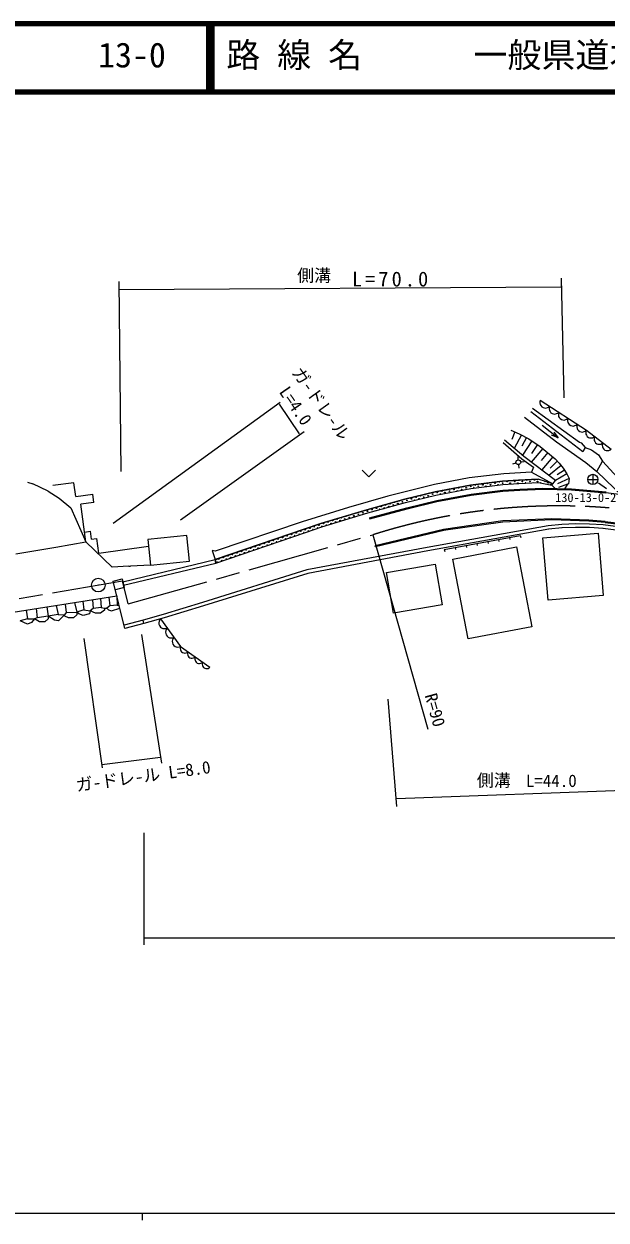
# Model space of a CAD drawing. Units: millimetres, scale not verified. Extents: x 40000 to 680000, y 20000 to 380000.
# Drawn here: x 150612 to 236250, y 204000 to 380000 of the extents above; entities that cross this region are included whole.
import ezdxf
from ezdxf.enums import TextEntityAlignment as Align

# ---------------------------------------------------------------- set-up
doc = ezdxf.new("R2010")
doc.units = ezdxf.units.MM
doc.header["$LTSCALE"] = 1000
doc.linetypes.add('CHAIN', pattern=[18.5, 12, -1.5, 3.5, -1.5])
for name, color, linetype, lineweight in [('M-BGD', 7, 'Continuous', 25), ('M-BMK', 2, 'CHAIN', 13), ('M-BMK-SRVR', 3, 'Continuous', 25), ('M-STR-HTXT', 7, 'Continuous', 13), ('M-TTL', 2, 'Continuous', 140), ('M-TTL-BAND', 7, 'Continuous', 25), ('M-TTL-LINE', 7, 'Continuous', 50), ('M-TTL-TXT', 7, 'Continuous', 13)]:
    doc.layers.add(name, color=color, linetype=linetype, lineweight=lineweight)
doc.styles.add('ＭＳ ゴシック', font='')
doc.styles.get('ＭＳ ゴシック').set_extended_font_data('MS Gothic')

# ---------------------------------------------------------------- blocks, each defined once
blk = doc.blocks.new('BUHIN1')
at = {"layer": 'M-BGD'}
blk.add_lwpolyline([(-884, -564), (-688, -725), (-472, -830), (-175, -914), (87, -896), (337, -830), (611, -655), (776, -456), (903, -226), (951, 79), (943, 316), (884, 564)], dxfattribs=at)
blk = doc.blocks.new('BUHIN2')
at = {"layer": 'M-BGD'}
blk.add_lwpolyline([(-516, -645), (-329, -715), (-141, -738), (101, -726), (292, -646), (462, -533), (622, -334), (694, -143), (731, 60), (689, 300), (623, 474), (516, 645)], dxfattribs=at)
blk = doc.blocks.new('BUHIN7')
at = {"layer": 'M-BGD'}
blk.add_lwpolyline([(-600, -812), (-369, -889), (-138, -909), (157, -883), (387, -776), (589, -630), (775, -379), (855, -143), (890, 108), (828, 398), (739, 609), (600, 812)], dxfattribs=at)
blk = doc.blocks.new('BUHIN8')
at = {"layer": 'M-BGD'}
blk.add_lwpolyline([(-627, -722), (-414, -812), (-198, -848), (83, -845), (308, -761), (509, -638), (704, -415), (797, -198), (848, 36), (811, 315), (743, 520), (627, 722)], dxfattribs=at)
blk = doc.blocks.new('BUHIN57')
at = {"layer": 'M-BGD'}
blk.add_lwpolyline([(-668, -1212), (586, -35), (-517, 1284)], dxfattribs=at)

msp = doc.modelspace()

# ---------------------------------------------------------------- linework, layer by layer
at = {"layer": 'M-BGD'}
for p, q in [((226576, 324621), (233349, 320218)), ((224248, 322128), (228946, 318525)), ((225161, 322955), (232841, 317085)), ((225444, 323455), (232333, 318440)), ((226829, 320953), (229179, 319088)), ((224173, 316363), (221286, 318744)), ((224173, 316363), (221286, 318744)), ((222251, 320228), (223443, 319710)), ((222251, 320228), (223443, 319710)), ((222847, 319969), (222364, 318860)), ((223803, 319519), (222752, 317535)), ((223443, 319710), (224882, 318948)), ((223443, 319710), (224882, 318948)), ((224522, 319138), (223845, 317859)), ((225305, 318672), (223933, 316561)), ((224882, 318948), (226576, 317847)), ((224882, 318948), (226576, 317847)), ((233349, 320218), (236990, 317424)), ((221118, 318405), (223856, 315997)), ((226943, 317536), (225253, 315539)), ((226152, 318122), (225300, 316811)), ((226576, 317847), (228777, 315985)), ((226576, 317847), (228777, 315985)), ((227676, 316916), (226682, 315740)), ((228946, 318525), (233264, 315477)), ((232333, 318440), (232587, 318355)), ((232587, 318355), (233180, 317678)), ((233180, 317678), (232841, 317085)), ((233180, 317678), (234111, 317339)), ((234111, 317339), (235127, 316577)), ((222982, 315384), (222507, 315228)), ((223324, 315875), (223304, 316375)), ((223364, 315126), (223398, 314627)), ((223711, 315546), (224207, 315607)), ((223856, 315997), (225574, 314767)), ((228792, 312842), (224173, 316363)), ((228792, 312842), (224173, 316363)), ((228410, 316295), (226784, 314373)), ((229073, 315688), (228031, 314646)), ((228777, 315985), (229370, 315392)), ((228777, 315985), (229370, 315392)), ((229370, 315392), (229962, 314630)), ((229370, 315392), (229962, 314630)), ((233264, 315477), (234873, 314122)), ((234873, 314122), (235720, 315646)), ((235127, 316577), (235720, 315646)), ((235720, 315646), (241562, 309296)), ((221193, 313793), (216095, 313200)), ((225276, 314062), (221193, 313793)), ((225574, 314767), (225276, 314062)), ((225276, 314062), (228406, 312321)), ((229666, 315011), (227824, 313580)), ((230470, 313783), (228792, 312842)), ((230147, 314321), (229068, 313673)), ((229962, 314630), (230470, 313783)), ((229962, 314630), (230470, 313783)), ((230470, 313783), (230809, 313106)), ((234873, 314122), (239953, 309296)), ((151138, 312598), (151900, 312344)), ((154186, 311243), (151900, 312344)), ((157961, 312496), (154842, 312071)), ((158238, 310467), (157961, 312496)), ((210993, 312231), (204139, 310532)), ((216095, 313200), (210993, 312231)), ((216285, 312138), (211113, 311139)), ((211134, 311143), (216285, 312138)), ((211229, 310652), (216362, 311643)), ((211229, 310652), (216362, 311643)), ((221019, 312707), (216285, 312138)), ((216285, 312138), (220998, 312704)), ((216362, 311643), (221057, 312208)), ((216362, 311643), (221057, 312208)), ((221019, 312707), (223375, 312886)), ((223375, 312886), (221019, 312707)), ((221057, 312208), (223404, 312387)), ((221057, 312208), (223404, 312387)), ((221067, 311380), (223575, 311557)), ((223375, 312886), (226268, 313002)), ((226268, 313002), (223375, 312886)), ((223404, 312387), (226288, 312503)), ((223404, 312387), (226288, 312503)), ((223580, 311557), (226947, 311674)), ((223585, 311407), (226952, 311524)), ((228406, 312321), (226268, 313002)), ((228406, 312321), (226268, 313002)), ((226288, 312503), (228270, 312146)), ((226288, 312503), (228270, 312146)), ((226952, 311524), (231143, 311425)), ((226956, 311674), (231152, 311575)), ((228270, 312146), (228406, 312321)), ((228270, 312146), (228406, 312321)), ((228270, 312146), (228765, 311632)), ((228406, 312321), (228792, 312842)), ((230809, 313106), (229116, 312341)), ((230555, 312259), (229276, 311809)), ((230555, 312259), (230115, 311600)), ((230724, 312344), (230555, 312259)), ((230809, 313106), (230724, 312344)), ((231152, 311575), (236248, 311146)), ((236310, 311613), (235124, 312417)), ((154186, 311243), (155794, 310227)), ((155794, 310227), (157488, 308788)), ((158238, 310467), (160734, 310808)), ((160900, 309588), (160734, 310808)), ((204139, 310532), (198346, 308842)), ((206625, 310071), (201062, 308523)), ((201073, 308526), (206625, 310071)), ((206625, 310071), (211113, 311139)), ((211113, 311139), (206625, 310071)), ((206750, 309587), (211229, 310652)), ((206750, 309587), (211229, 310652)), ((206957, 308796), (211332, 309865)), ((211332, 309865), (216397, 310804)), ((211363, 309718), (216424, 310656)), ((216406, 310805), (221067, 311380)), ((216424, 310656), (221082, 311230)), ((221082, 311230), (223585, 311407)), ((231143, 311425), (236235, 310996)), ((239788, 310573), (236235, 310996)), ((157488, 308788), (159733, 303772)), ((160900, 309588), (158976, 309325)), ((159733, 303772), (158976, 309325)), ((198346, 308842), (191533, 306722)), ((194282, 306476), (201062, 308523)), ((201062, 308523), (194282, 306476)), ((194436, 306000), (201207, 308045)), ((194436, 306000), (201207, 308045)), ((201207, 308045), (206750, 309587)), ((201207, 308045), (206750, 309587)), ((201443, 307306), (206954, 308795)), ((201482, 307161), (206993, 308650)), ((206993, 308650), (211363, 309718)), ((191533, 306722), (178761, 302423)), ((191862, 305638), (194282, 306476)), ((194282, 306476), (191862, 305638)), ((201443, 307306), (201482, 307161)), ((221042, 306861), (212333, 305632)), ((221063, 306713), (212354, 305483)), ((228275, 307184), (221042, 306861)), ((228282, 307034), (221049, 306712)), ((229738, 306357), (227729, 306162)), ((233718, 306839), (228269, 307034)), ((233724, 306989), (228275, 307184)), ((231787, 306444), (229738, 306357)), ((233820, 306401), (231787, 306444)), ((236118, 306644), (233712, 306840)), ((236131, 306793), (233724, 306989)), ((235830, 306284), (233820, 306401)), ((240208, 305724), (235830, 306284)), ((236113, 306644), (240310, 306138)), ((236131, 306793), (240328, 306287)), ((159534, 305238), (160404, 305356)), ((160562, 304200), (160404, 305356)), ((174569, 304735), (168859, 304159)), ((174951, 300945), (174569, 304735)), ((178686, 301152), (191862, 305638)), ((191862, 305638), (178726, 301185)), ((178847, 300679), (192026, 305165)), ((178847, 300679), (192026, 305165)), ((192026, 305165), (194436, 306000)), ((192026, 305165), (194436, 306000)), ((212333, 305632), (202294, 303229)), ((212368, 305486), (202329, 303083)), ((227729, 306162), (209944, 302967)), ((227821, 305650), (210036, 302456)), ((212453, 302688), (223637, 304741)), ((223637, 304741), (223691, 304446)), ((226963, 304382), (235068, 305056)), ((229788, 305839), (227779, 305644)), ((231809, 305925), (229760, 305837)), ((233809, 305881), (231776, 305924)), ((235800, 305765), (233790, 305882)), ((235068, 305056), (235830, 295902)), ((240142, 305208), (235764, 305769)), ((149444, 302015), (155286, 303031)), ((155286, 303031), (159733, 303772)), ((159733, 303772), (163584, 300067)), ((160562, 304200), (161298, 304301)), ((161655, 302152), (161361, 304309)), ((161655, 302152), (168961, 303148)), ((168859, 304159), (169242, 300369)), ((209944, 302967), (192227, 299665)), ((202329, 303083), (202294, 303229)), ((213713, 301269), (223077, 303052)), ((214051, 302981), (214105, 302686)), ((215649, 303274), (215703, 302979)), ((217246, 303568), (217300, 303272)), ((218844, 303861), (218898, 303566)), ((220442, 304154), (220496, 303859)), ((222039, 304447), (222093, 304152)), ((223077, 303052), (225312, 291307)), ((227725, 295227), (226963, 304382)), ((165160, 297927), (178726, 301185)), ((178761, 302423), (178295, 302518)), ((178295, 302518), (178726, 301185)), ((178847, 300679), (178726, 301185)), ((178726, 301185), (178847, 300679)), ((210039, 302456), (192353, 299159)), ((212453, 302688), (212508, 302393)), ((215949, 289525), (213713, 301269)), ((166039, 300237), (163584, 300067)), ((165284, 297422), (178847, 300679)), ((166039, 300237), (166293, 300237)), ((169242, 300369), (166293, 300237)), ((169242, 300369), (174951, 300945)), ((192227, 299665), (176860, 294854)), ((203956, 299302), (211122, 300520)), ((204977, 293288), (203956, 299302)), ((211122, 300520), (212144, 294506)), ((163744, 298031), (165055, 298353)), ((165457, 291050), (163744, 298031)), ((165055, 298353), (165371, 297066)), ((165964, 294650), (165133, 298035)), ((192353, 299159), (177014, 294357)), ((165371, 297066), (164060, 296744)), ((164261, 295834), (164346, 294479)), ((235830, 295902), (227725, 295227)), ((152434, 293981), (152577, 292617)), ((153972, 294222), (154186, 292871)), ((155348, 294437), (155625, 293125)), ((156661, 294643), (156810, 293379)), ((158051, 294861), (158419, 293463)), ((159288, 295054), (159435, 293802)), ((160790, 293971), (160366, 293633)), ((160708, 295277), (160790, 293971)), ((161975, 294141), (160790, 293971)), ((161892, 295462), (161975, 294141)), ((161975, 294141), (162483, 294056)), ((162483, 294056), (162822, 294056)), ((162483, 294056), (162483, 293717)), ((163245, 294395), (162822, 294056)), ((162822, 294056), (163076, 293802)), ((163078, 295648), (163245, 294395)), ((164346, 294479), (163245, 294395)), ((163499, 293633), (164730, 294011)), ((164346, 294479), (164629, 294422)), ((176860, 294854), (171108, 293110)), ((177014, 294357), (171254, 292611)), ((212144, 294506), (204977, 293288)), ((151138, 292447), (150037, 292193)), ((151138, 291685), (150037, 292193)), ((150933, 293745), (151138, 292447)), ((151138, 292447), (152154, 292447)), ((152154, 292447), (151730, 291939)), ((152577, 292617), (152154, 292447)), ((152916, 292024), (152154, 292447)), ((154186, 292871), (152577, 292617)), ((154186, 292447), (153678, 292024)), ((155625, 293125), (154186, 292871)), ((155117, 292278), (154186, 292871)), ((154186, 292871), (154186, 292447)), ((155710, 292193), (155117, 292278)), ((155625, 293125), (156556, 293040)), ((156556, 293040), (155710, 292193)), ((156810, 293379), (156556, 293040)), ((156641, 292871), (156556, 293040)), ((157149, 292617), (156641, 292871)), ((156810, 293379), (158419, 293463)), ((157911, 292617), (157149, 292617)), ((158419, 293040), (157911, 292617)), ((159435, 293802), (158419, 293463)), ((158673, 293209), (158419, 293463)), ((158419, 293463), (158419, 293040)), ((159350, 292955), (158673, 293209)), ((160282, 293209), (159350, 292955)), ((159435, 293802), (160366, 293633)), ((160366, 293633), (160282, 293209)), ((161128, 293294), (160366, 293633)), ((161890, 293294), (161128, 293294)), ((162483, 293717), (161890, 293294)), ((163076, 293802), (163499, 293633)), ((168133, 292268), (165337, 291535)), ((171108, 293110), (168133, 292268)), ((168275, 291767), (168133, 292268)), ((171254, 292611), (168275, 291767)), ((170699, 292453), (173659, 288383)), ((151730, 291939), (151138, 291685)), ((153678, 292024), (152916, 292024)), ((168260, 291784), (165457, 291050)), ((225312, 291307), (215949, 289525)), ((173659, 288383), (177977, 285335))]:
    msp.add_line(p, q, dxfattribs=at)
for points in [[(228574, 319934), (229179, 319088), (228219, 319486)], [(63198, 278901), (113461, 287875), (164261, 295834)]]:
    msp.add_lwpolyline(points, dxfattribs=at)
for centre, radius in [((223338, 315500), 350), ((213877, 311498), 50), ((214547, 311725), 50), ((214995, 311504), 50), ((215665, 311731), 50), ((216334, 311958), 50), ((217452, 311964), 50), ((218122, 312191), 50), ((218570, 311970), 50), ((219240, 312197), 50), ((219910, 312424), 50), ((220358, 312202), 50), ((221028, 312429), 50), ((221697, 312656), 50), ((222146, 312435), 50), ((222815, 312662), 50), ((223264, 312441), 50), ((223934, 312668), 50), ((225052, 312673), 50), ((225721, 312900), 50), ((226170, 312679), 50), ((227736, 312463), 50), ((228184, 312242), 50), ((206953, 309898), 50), ((207623, 310125), 50), ((208293, 310352), 50), ((208741, 310131), 50), ((209411, 310358), 50), ((210080, 310585), 50), ((210750, 310812), 50), ((211420, 311039), 50), ((212089, 311266), 50), ((212538, 311044), 50), ((213207, 311271), 50), ((200478, 308076), 50), ((201148, 308303), 50), ((201817, 308530), 50), ((202487, 308757), 50), ((203157, 308984), 50), ((203826, 309211), 50), ((204275, 308990), 50), ((204944, 309217), 50), ((205614, 309444), 50), ((206284, 309671), 50), ((194003, 306254), 50), ((194672, 306481), 50), ((195121, 306260), 50), ((195342, 306708), 50), ((195790, 306487), 50), ((196012, 306935), 50), ((196460, 306714), 50), ((197130, 306941), 50), ((197799, 307168), 50), ((198469, 307395), 50), ((199139, 307622), 50), ((199808, 307849), 50), ((188645, 304438), 50), ((189315, 304665), 50), ((189984, 304892), 50), ((190654, 305119), 50), ((191324, 305346), 50), ((191993, 305573), 50), ((192663, 305800), 50), ((193333, 306027), 50), ((183957, 302849), 50), ((184627, 303076), 50), ((185075, 302855), 50), ((185297, 303303), 50), ((185745, 303082), 50), ((185966, 303530), 50), ((186415, 303309), 50), ((186636, 303757), 50), ((187306, 303984), 50), ((187975, 304211), 50), ((179270, 301260), 50), ((179718, 301038), 50), ((179939, 301487), 50), ((180388, 301265), 50), ((180609, 301714), 50), ((181057, 301492), 50), ((181279, 301941), 50), ((181727, 301719), 50), ((181948, 302168), 50), ((182397, 301946), 50), ((182618, 302395), 50), ((183066, 302173), 50), ((183288, 302622), 50), ((183736, 302400), 50), ((184406, 302627), 50), ((179048, 300811), 50), ((161553, 297430), 22.5), ((161553, 297430), 22.5)]:
    msp.add_circle(centre, radius, dxfattribs=at)
for centre, start, end in [((215216, 311952), 215.68652, 346.17905), ((216783, 311737), 308.23804, 245.47937), ((217004, 312185), 136.45569, 57.25049), ((218792, 312418), 162.29205, 31.41412), ((220579, 312651), 183.36505, 10.34116), ((221476, 312208), 43.85251, 144.85159), ((223485, 312889), 180.90173, 3.71439), ((224382, 312446), 338.26514, 206.35175), ((224603, 312895), 128.09375, 56.52243), ((225500, 312452), 24.60388, 160.01297), ((226618, 312458), 333.4093, 186.18726), ((227288, 312685), 170.29303, 334.3653), ((205835, 309892), 246.73694, 324.36786), ((208071, 309904), 11.00415, 195.742), ((208962, 310579), 123.48071, 83.26614), ((209632, 310806), 215.73224, 351.01462), ((211868, 310817), 315.68591, 246.1701), ((212759, 311493), 236.3241, 325.54141), ((214325, 311277), 338.75208, 223.10394), ((202266, 308309), 51.71802, 159.38507), ((202935, 308536), 4.41052, 206.69257), ((203605, 308763), 297.97534, 273.12775), ((204496, 309438), 143.63501, 67.46982), ((205166, 309665), 195.32452, 15.78027), ((196681, 307162), 150.03601, 63.57288), ((197351, 307389), 182.08002, 31.52887), ((198021, 307616), 209.5282, 4.08069), ((198690, 307843), 240.80548, 332.80338), ((189763, 304444), 312.08618, 265.5144), ((190433, 304671), 314.58569, 263.01483), ((191102, 304898), 316.87738, 260.72314), ((191772, 305125), 319.00873, 258.5918), ((192442, 305352), 326.06665, 252.12854), ((193112, 305579), 334.06946, 244.12573), ((193781, 305806), 341.07678, 237.11841), ((194451, 306033), 343.85913, 230.72827), ((187084, 303536), 296.49243, 281.10809), ((187754, 303763), 302.17273, 275.4278), ((188424, 303990), 306.09802, 271.50256), ((189093, 304217), 309.30255, 268.29797)]:
    msp.add_arc(centre, 50, start, end, dxfattribs=at)
at = {"layer": 'M-BMK'}
for p, q in [((165964, 294650), (201944, 304829)), ((63616, 280894), (165133, 298035))]:
    msp.add_line(p, q, dxfattribs=at)
msp.add_arc((229290, 219084), 90000, 76.68796, 107.68921, dxfattribs=at)
at = {"layer": 'M-BMK-SRVR'}
for p, q in [((234296, 313728), (234296, 312228)), ((233546, 312978), (235046, 312978))]:
    msp.add_line(p, q, dxfattribs=at)
for centre, radius in [((234296, 312978), 750), ((161553, 297430), 1000), ((161553, 297430), 30)]:
    msp.add_circle(centre, radius, dxfattribs=at)
at = {"layer": 'M-STR-HTXT'}
for p, q in [((164550, 342109), (164873, 314157)), ((229624, 342570), (229624, 341300)), ((229624, 342570), (230047, 324959)), ((164564, 340900), (229624, 341300)), ((188306, 324282), (163753, 306502)), ((188137, 324028), (191100, 319710)), ((173659, 307010), (191862, 320049)), ((201944, 304829), (210038, 276218)), ((159435, 289569), (162144, 270519)), ((167902, 290161), (170827, 271230)), ((204128, 280644), (205409, 264846)), ((162060, 271027), (170696, 272127)), ((205409, 266031), (246557, 267555)), ((168275, 261001), (168275, 244506)), ((168275, 245506), (348103, 245506))]:
    msp.add_line(p, q, dxfattribs=at)
at = {"layer": 'M-TTL'}
for p, q in [((680000, 380000), (40000, 380000)), ((680000, 380000), (40000, 380000)), ((177750, 380000), (177750, 370000)), ((178250, 380000), (178250, 370000)), ((40000, 370000), (680000, 370000))]:
    msp.add_line(p, q, dxfattribs=at)
at = {"layer": 'M-TTL-BAND'}
for p, q in [((40000, 205000), (579000, 205000)), ((168000, 205000), (168000, 204000))]:
    msp.add_line(p, q, dxfattribs=at)
at = {"layer": 'M-TTL-LINE'}
for p, q in [((177750, 380000), (177750, 370000)), ((178250, 380000), (178250, 370000)), ((40000, 370000), (680000, 370000))]:
    msp.add_line(p, q, dxfattribs=at)

# ---------------------------------------------------------------- block references
at = {"xscale": 0.8, "yscale": 0.8, "rotation": 273.45716}
for name, p in [('BUHIN7', (227253, 324180)), ('BUHIN7', (228608, 323300)), ('BUHIN7', (229962, 322419)), ('BUHIN7', (231317, 321538)), ('BUHIN7', (232672, 320658)), ('BUHIN8', (233956, 319752)), ('BUHIN8', (235169, 318821)), ('BUHIN8', (236383, 317889)), ('BUHIN57', (201352, 313843)), ('BUHIN1', (171192, 291775)), ('BUHIN1', (172179, 290418)), ('BUHIN1', (173166, 289061)), ('BUHIN2', (174199, 288002)), ('BUHIN2', (175278, 287240)), ('BUHIN2', (176358, 286478)), ('BUHIN2', (177437, 285716))]:
    msp.add_blockref(name, p, dxfattribs=at)

# ---------------------------------------------------------------- texts
at = {"layer": 'M-BGD', "style": 'ＭＳ ゴシック'}
msp.add_text('130-13-0-2', height=1320, dxfattribs=at).set_placement((228770, 309255), align=Align.BOTTOM_LEFT)
at = {"layer": 'M-STR-HTXT', "style": 'ＭＳ ゴシック'}
for s, p in [('側溝', (190803, 341529)), ('側溝', (217234, 267241)), ('L=44.0', (224454, 267175))]:
    msp.add_text(s, height=1833, dxfattribs=at).set_placement(p, align=Align.BOTTOM_LEFT)
for s, rotation, p in [('ガ-ドレ-ル', 305.7, (189503, 328385)), ('L=4.0', 304.5, (187613, 325549)), ('R=90', 285.5, (209024, 281069)), ('ガ-ドレ-ル L=8.0', 7.8, (158455, 266527))]:
    msp.add_text(s, height=1833, rotation=rotation, dxfattribs=at).set_placement(p, align=Align.BOTTOM_LEFT)
at = {"layer": 'M-STR-HTXT', "insert": (198865, 341329), "char_height": 2199, "attachment_point": 7, "style": 'ＭＳ ゴシック'}
msp.add_mtext('\\T1.3;L=70.0', dxfattribs=at)
at = {"layer": 'M-TTL-TXT', "style": 'ＭＳ ゴシック'}
for s, p in [('13-0', (161521, 372500)), ('13-0', (161521, 372500)), ('路 線 名', (180380, 372500)), ('路 線 名', (180380, 372500)), ('一般県道本郷周東線', (216734, 372500)), ('一般県道本郷周東線', (216734, 372500))]:
    msp.add_text(s, height=3666, dxfattribs=at).set_placement(p, align=Align.BOTTOM_LEFT)

doc.saveas('drawing.dxf')
